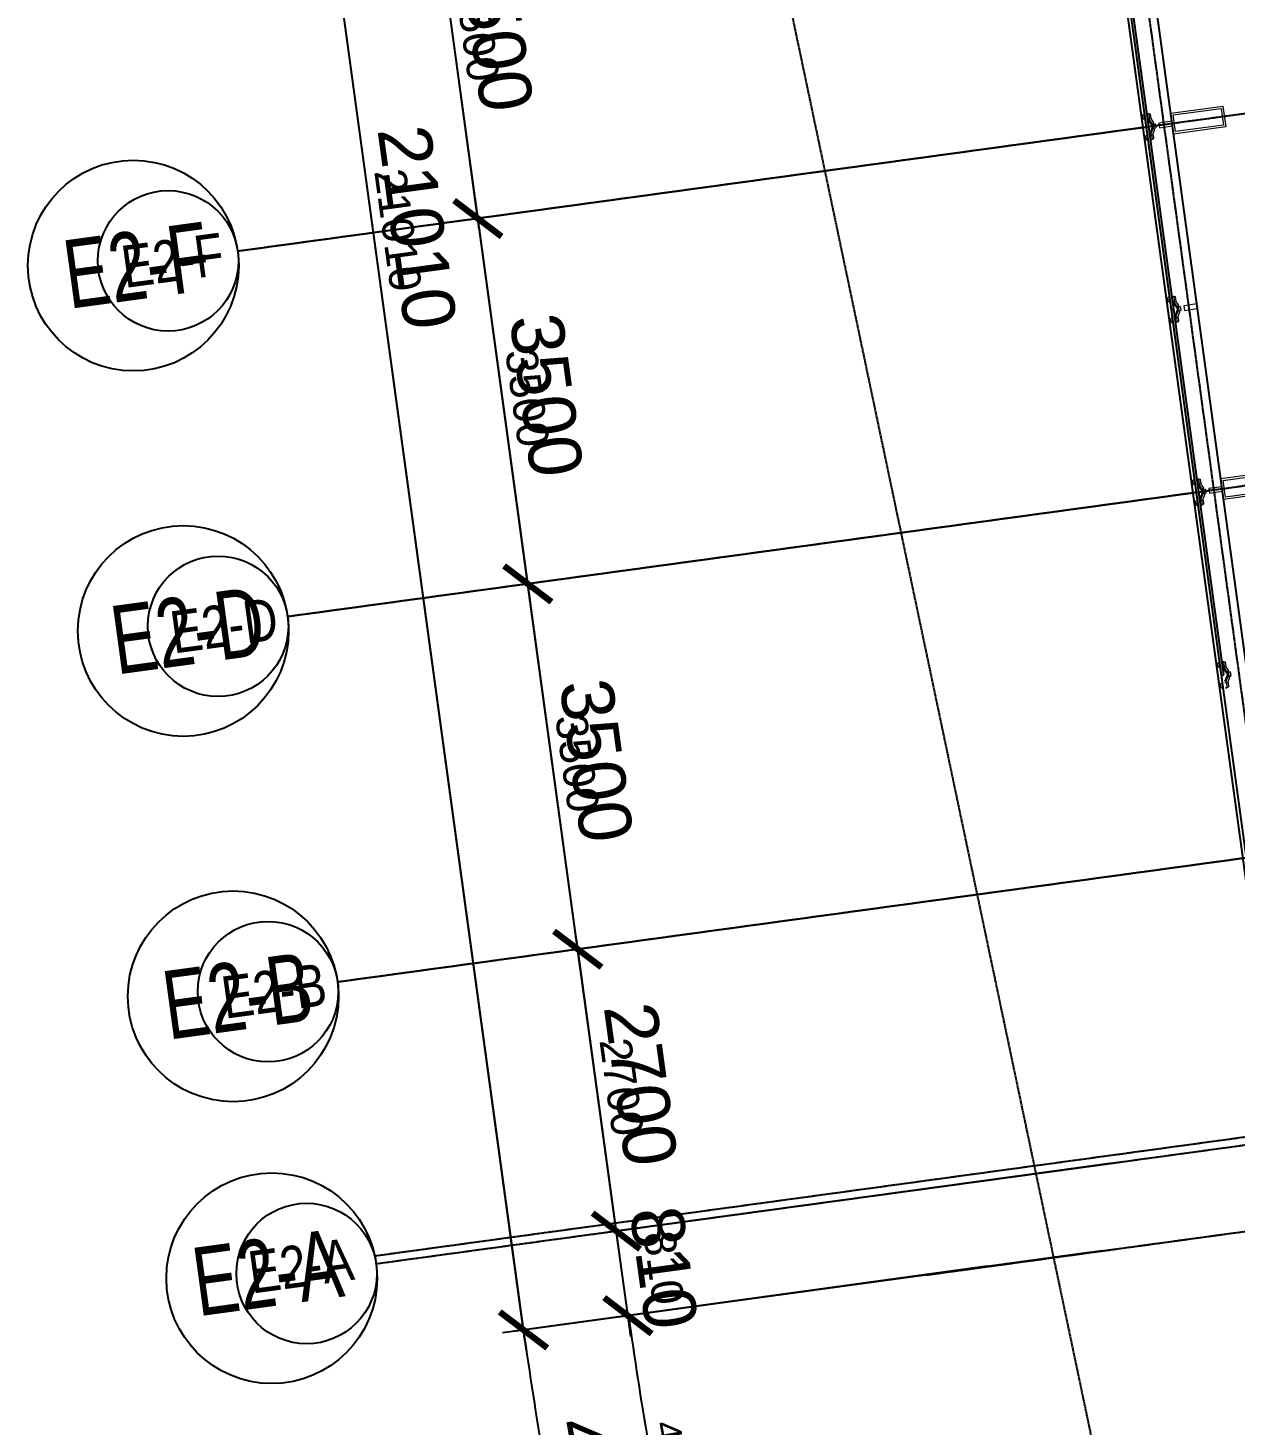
# Model space of a CAD drawing. Header units: millimetres. Extents: x -174040 to 151923, y -227569 to 142020.
# Drawn here: x -172618 to -161164, y 95516 to 108776 of the extents above; entities that cross this region are included whole.
import ezdxf
from ezdxf.enums import TextEntityAlignment as Align

# ---------------------------------------------------------------- set-up
doc = ezdxf.new("R2010")
doc.units = ezdxf.units.MM
doc.header["$LTSCALE"] = 5
doc.linetypes.add('E-RG-1F$0$$0$DOTE', pattern=[2.42, 2, -0.2, 0.02, -0.2])
for name, color, linetype in [('0S-SLAB-HOLE', 210, 'Continuous'), ('A—文字索引', 40, 'Continuous'), ('A—轴线、尺寸', 1, 'Continuous'), ('A—门窗', 135, 'Continuous'), ('轴线100', 1, 'Continuous')]:
    doc.layers.add(name, color=color, linetype=linetype)
doc.layers.add('A-GLAZ', color=140, linetype='Continuous', lineweight=5)
doc.layers.add('A-GLAZ-CWMG', color=3, linetype='Continuous', lineweight=5)
doc.styles.add('ARIAL', font='arial.ttf')
doc.dimstyles.new('200', dxfattribs={"dimscale": 200, "dimtxt": 2.5, "dimasz": 2, "dimexe": 1, "dimexo": 1, "dimgap": 0.8, "dimtad": 1, "dimdec": 0, "dimdsep": 46, "dimtxsty": 'ARIAL', "dimblk1": 'ARCHTICK', "dimblk2": 'ARCHTICK', "dimsah": 1, "dimcen": -0.9, "dimdle": 1, "dimclrd": 256, "dimclre": 256, "dimclrt": 40, "dimaunit": 1, "dimadec": 0, "dimazin": 0, "dimtfac": 0.35, "dimtdec": 0, "dimtix": 1, "dimtmove": 2, "dimatfit": 3, "dimldrblk": 'ARCHTICK', "dimfxl": 0, "dimtvp": 0.8, "dimtolj": 1, "dimtzin": 0, "dimarcsym": 0})
doc.dimstyles.new('副本 100', dxfattribs={"dimscale": 100, "dimtxt": 2.5, "dimasz": 2, "dimexe": 1, "dimexo": 1, "dimgap": 0.8, "dimtad": 1, "dimdec": 0, "dimdsep": 46, "dimtxsty": 'ARIAL', "dimblk1": 'ARCHTICK', "dimblk2": 'ARCHTICK', "dimsah": 1, "dimcen": -0.9, "dimdle": 1, "dimclrd": 256, "dimclre": 256, "dimclrt": 40, "dimaunit": 1, "dimadec": 0, "dimazin": 0, "dimtfac": 0.35, "dimtdec": 0, "dimtix": 1, "dimtmove": 2, "dimatfit": 3, "dimldrblk": 'ARCHTICK', "dimfxl": 0, "dimtvp": 0.8, "dimtolj": 1, "dimtzin": 0, "dimarcsym": 0})

# ---------------------------------------------------------------- blocks, each defined once
blk = doc.blocks.new('Rectangular Mullion - Icon Glass Fins-10826575-E2 号楼三层平面图 3RD FLOOR PLAN')
at = {"layer": 'A-GLAZ', "color": 8}
for p, q in [((-22, -100), (22, -100)), ((-22, -225), (-22, -100)), ((22, -100), (22, -225)), ((22, -225), (-22, -225))]:
    blk.add_line(p, q, dxfattribs=at)
blk = doc.blocks.new('_ArchTick')
at = {"color": 0, "linetype": 'ByBlock', "const_width": 0.15}
blk.add_lwpolyline([(-0.5, -0.5), (0.5, 0.5)], dxfattribs=at)
blk = doc.blocks.new('*D192')
at = {"layer": 'A—轴线、尺寸', "linetype": 'ByBlock', "lineweight": -2}
for p, q in [((-157467, 96077), (-167685, 93914)), ((-167531, 94151), (-164870, 81580)), ((-158680, 83094), (-165107, 81734))]:
    blk.add_line(p, q, dxfattribs=at)
at = {"layer": 'Defpoints', "color": 0, "linetype": 'ByBlock'}
for p in [(-157272, 96118), (-158484, 83136), (-164911, 81775)]:
    blk.add_point(p, dxfattribs=at)
at = {"layer": 'A—轴线、尺寸', "linetype": 'ByBlock', "lineweight": -2, "xscale": 400, "yscale": 400, "zscale": 400}
for p, rotation in [((-167490, 93955), 101.9526484555738), ((-164911, 81775), 281.9526484555738)]:
    blk.add_blockref('_ArchTick', p, dxfattribs=dict(at, rotation=rotation))
at = {"layer": 'A—轴线、尺寸', "color": 40, "linetype": 'ByBlock', "insert": (-165794, 87951), "char_height": 500, "attachment_point": 5, "rotation": 281.9526, "style": 'ARIAL'}
blk.add_mtext('\\A1;12450', dxfattribs=at)
blk = doc.blocks.new('*D206')
at = {"layer": 'A—轴线、尺寸', "linetype": 'ByBlock', "lineweight": -2}
for p, q in [((-162912, 100645), (-167599, 100005)), ((-167008, 97158), (-167428, 100230)), ((-162352, 97997), (-167233, 97329))]:
    blk.add_line(p, q, dxfattribs=at)
at = {"layer": 'Defpoints', "color": 0, "linetype": 'ByBlock'}
for p in [(-162714, 100672), (-167401, 100032), (-162153, 98024)]:
    blk.add_point(p, dxfattribs=at)
at = {"layer": 'A—轴线、尺寸', "linetype": 'ByBlock', "lineweight": -2, "xscale": 400, "yscale": 400, "zscale": 400}
for p, rotation in [((-167401, 100032), 97.78333952134913), ((-167035, 97357), 277.7833395213491)]:
    blk.add_blockref('_ArchTick', p, dxfattribs=dict(at, rotation=rotation))
at = {"layer": 'A—轴线、尺寸', "color": 40, "linetype": 'ByBlock', "insert": (-166806, 98750), "char_height": 500, "attachment_point": 5, "rotation": 277.7833, "style": 'ARIAL'}
blk.add_mtext('\\A1;2700', dxfattribs=at)
blk = doc.blocks.new('*D207')
at = {"layer": 'A—轴线、尺寸', "linetype": 'ByBlock', "lineweight": -2}
for p, q in [((-161431, 104380), (-168073, 103472)), ((-167374, 99833), (-167902, 103698)), ((-160957, 100912), (-167599, 100005))]:
    blk.add_line(p, q, dxfattribs=at)
at = {"layer": 'Defpoints', "color": 0, "linetype": 'ByBlock'}
for p in [(-161233, 104407), (-167875, 103499), (-160759, 100939)]:
    blk.add_point(p, dxfattribs=at)
at = {"layer": 'A—轴线、尺寸', "linetype": 'ByBlock', "lineweight": -2, "xscale": 400, "yscale": 400, "zscale": 400}
for p, rotation in [((-167875, 103499), 97.78333952134913), ((-167401, 100032), 277.7833395213491)]:
    blk.add_blockref('_ArchTick', p, dxfattribs=dict(at, rotation=rotation))
at = {"layer": 'A—轴线、尺寸', "color": 40, "linetype": 'ByBlock', "insert": (-167226, 101822), "char_height": 500, "attachment_point": 5, "rotation": 277.7833, "style": 'ARIAL'}
blk.add_mtext('\\A1;3500', dxfattribs=at)
blk = doc.blocks.new('*D208')
at = {"layer": 'A—轴线、尺寸', "linetype": 'ByBlock', "lineweight": -2}
for p, q in [((-161905, 107848), (-168547, 106940)), ((-167848, 103301), (-168376, 107165)), ((-161431, 104380), (-168073, 103472))]:
    blk.add_line(p, q, dxfattribs=at)
at = {"layer": 'Defpoints', "color": 0, "linetype": 'ByBlock'}
for p in [(-161707, 107875), (-168349, 106967), (-161233, 104407)]:
    blk.add_point(p, dxfattribs=at)
at = {"layer": 'A—轴线、尺寸', "linetype": 'ByBlock', "lineweight": -2, "xscale": 400, "yscale": 400, "zscale": 400}
for p, rotation in [((-168349, 106967), 97.78333952134913), ((-167875, 103499), 277.7833395213491)]:
    blk.add_blockref('_ArchTick', p, dxfattribs=dict(at, rotation=rotation))
at = {"layer": 'A—轴线、尺寸', "color": 40, "linetype": 'ByBlock', "insert": (-167700, 105290), "char_height": 500, "attachment_point": 5, "rotation": 277.7833, "style": 'ARIAL'}
blk.add_mtext('\\A1;3500', dxfattribs=at)
blk = doc.blocks.new('*D209')
at = {"layer": 'A—轴线、尺寸', "linetype": 'ByBlock', "lineweight": -2}
for p, q in [((-162379, 111316), (-169021, 110408)), ((-168322, 106769), (-168850, 110633)), ((-161905, 107848), (-168547, 106940))]:
    blk.add_line(p, q, dxfattribs=at)
at = {"layer": 'Defpoints', "color": 0, "linetype": 'ByBlock'}
for p in [(-162181, 111343), (-168823, 110435), (-161707, 107875)]:
    blk.add_point(p, dxfattribs=at)
at = {"layer": 'A—轴线、尺寸', "linetype": 'ByBlock', "lineweight": -2, "xscale": 400, "yscale": 400, "zscale": 400}
for p, rotation in [((-168823, 110435), 97.78333952134913), ((-168349, 106967), 277.7833395213491)]:
    blk.add_blockref('_ArchTick', p, dxfattribs=dict(at, rotation=rotation))
at = {"layer": 'A—轴线、尺寸', "color": 40, "linetype": 'ByBlock', "insert": (-168174, 108757), "char_height": 500, "attachment_point": 5, "rotation": 277.7833, "style": 'ARIAL'}
blk.add_mtext('\\A1;3500', dxfattribs=at)
blk = doc.blocks.new('*D212')
at = {"layer": 'A—轴线、尺寸', "linetype": 'ByBlock', "lineweight": -2}
for p, q in [((-162900, 118310), (-170960, 117208)), ((-167889, 96220), (-170789, 117433)), ((-162524, 97156), (-168114, 96392))]:
    blk.add_line(p, q, dxfattribs=at)
at = {"layer": 'Defpoints', "color": 0, "linetype": 'ByBlock'}
for p in [(-162701, 118337), (-170761, 117235), (-162326, 97183)]:
    blk.add_point(p, dxfattribs=at)
at = {"layer": 'A—轴线、尺寸', "linetype": 'ByBlock', "lineweight": -2, "xscale": 400, "yscale": 400, "zscale": 400}
for p, rotation in [((-170761, 117235), 97.78333952134913), ((-167916, 96419), 277.7833395213491)]:
    blk.add_blockref('_ArchTick', p, dxfattribs=dict(at, rotation=rotation))
at = {"layer": 'A—轴线、尺寸', "color": 40, "linetype": 'ByBlock', "insert": (-168927, 106883), "char_height": 500, "attachment_point": 5, "rotation": 277.7833, "style": 'ARIAL'}
blk.add_mtext('\\A1;21010', dxfattribs=at)
blk = doc.blocks.new('*D275')
at = {"layer": 'A—轴线、尺寸', "linetype": 'ByBlock', "lineweight": -2}
for p, q in [((-163548, 97833), (-167233, 97329)), ((-166898, 96356), (-167062, 97555)), ((-163439, 97031), (-167124, 96527))]:
    blk.add_line(p, q, dxfattribs=at)
at = {"layer": 'Defpoints', "color": 0, "linetype": 'ByBlock'}
for p in [(-163350, 97860), (-167035, 97357), (-163241, 97058)]:
    blk.add_point(p, dxfattribs=at)
at = {"layer": 'A—轴线、尺寸', "linetype": 'ByBlock', "lineweight": -2, "xscale": 400, "yscale": 400, "zscale": 400}
for p, rotation in [((-167035, 97357), 97.7833395688034), ((-166925, 96554), 277.7833395688034)]:
    blk.add_blockref('_ArchTick', p, dxfattribs=dict(at, rotation=rotation))
at = {"layer": 'A—轴线、尺寸', "color": 40, "linetype": 'ByBlock', "insert": (-166586, 97009), "char_height": 500, "attachment_point": 5, "rotation": 277.7833, "style": 'ARIAL'}
blk.add_mtext('\\A1;810', dxfattribs=at)
blk = doc.blocks.new('*D286')
at = {"layer": 'A—轴线、尺寸', "linetype": 'ByBlock', "lineweight": -2}
for p, q in [((-158777, 95800), (-166713, 94130)), ((-164828, 86147), (-166558, 94367)), ((-157129, 87972), (-165065, 86301))]:
    blk.add_line(p, q, dxfattribs=at)
at = {"layer": 'Defpoints', "color": 0, "linetype": 'ByBlock'}
for p in [(-158581, 95841), (-166517, 94171), (-156933, 88013)]:
    blk.add_point(p, dxfattribs=at)
at = {"layer": 'A—轴线、尺寸', "linetype": 'ByBlock', "lineweight": -2, "xscale": 400, "yscale": 400, "zscale": 400}
for p, rotation in [((-166517, 94171), 101.8860233976403), ((-164869, 86342), 281.8860233976403)]:
    blk.add_blockref('_ArchTick', p, dxfattribs=dict(at, rotation=rotation))
at = {"layer": 'A—轴线、尺寸', "color": 40, "linetype": 'ByBlock', "insert": (-165287, 90342), "char_height": 500, "attachment_point": 5, "rotation": 281.886, "style": 'ARIAL'}
blk.add_mtext('\\A1;8000', dxfattribs=at)
blk = doc.blocks.new('*D308')
at = {"layer": 'A—轴线、尺寸', "linetype": 'ByBlock', "lineweight": -2}
blk.add_line((-163517, 97025), (-168114, 96391), dxfattribs=at)
blk.add_arc((-133271, 101196), 34973, 187.8508, 191.9526, dxfattribs=at)
at = {"layer": 'Defpoints', "color": 0, "linetype": 'ByBlock'}
for p in [(-136082, 100808), (-137616, 100276), (-163319, 97052), (-167792, 95593), (-168960, 93641)]:
    blk.add_point(p, dxfattribs=at)
at = {"layer": 'A—轴线、尺寸', "linetype": 'ByBlock', "lineweight": -2, "xscale": 400, "yscale": 400, "zscale": 400}
for p, rotation in [((-167916, 96419), 97.8508348602832), ((-167486, 93953), 281.9526484755128)]:
    blk.add_blockref('_ArchTick', p, dxfattribs=dict(at, rotation=rotation))
at = {"layer": 'A—轴线、尺寸', "color": 40, "linetype": 'ByBlock', "insert": (-167319, 95252), "char_height": 500, "attachment_point": 5, "rotation": 279.9017, "style": 'ARIAL'}
blk.add_mtext('\\A1;4°', dxfattribs=at)
blk = doc.blocks.new('200x500')
at = {"layer": 'A-GLAZ', "color": 8, "elevation": 0}
blk.add_lwpolyline([(11654895, -6112598), (11654827, -6112103), (11655025, -6112076), (11655093, -6112571), (11654895, -6112598)], dxfattribs=at)
blk.add_lwpolyline([(11654912, -6112576), (11654850, -6112120), (11655008, -6112098), (11655071, -6112554)], close=True, dxfattribs=at)
blk = doc.blocks.new('*D476')
at = {"layer": 'Defpoints', "color": 0, "linetype": 'ByBlock'}
for p in [(-283231, 101192), (-287918, 100552), (-282671, 98544)]:
    blk.add_point(p, dxfattribs=at)
at = {"layer": '轴线100', "linetype": 'ByBlock', "lineweight": -2}
for p, q in [((-283330, 101179), (-288017, 100538)), ((-287539, 97778), (-287932, 100651)), ((-282770, 98530), (-287651, 97863))]:
    blk.add_line(p, q, dxfattribs=at)
at = {"layer": '轴线100', "linetype": 'ByBlock', "lineweight": -2, "xscale": 200, "yscale": 200, "zscale": 200}
for p, rotation in [((-287918, 100552), 97.78333952134871), ((-287552, 97877), 277.7833395213487)]:
    blk.add_blockref('_ArchTick', p, dxfattribs=dict(at, rotation=rotation))
at = {"layer": '轴线100', "color": 40, "linetype": 'ByBlock', "insert": (-287504, 99246), "char_height": 300, "attachment_point": 5, "rotation": 277.7833, "style": 'ARIAL'}
blk.add_mtext('\\A1;2700', dxfattribs=at)
blk = doc.blocks.new('*D477')
at = {"layer": 'Defpoints', "color": 0, "linetype": 'ByBlock'}
for p in [(-281751, 104927), (-288392, 104020), (-281277, 101460)]:
    blk.add_point(p, dxfattribs=at)
at = {"layer": '轴线100', "linetype": 'ByBlock', "lineweight": -2}
for p, q in [((-281850, 104914), (-288491, 104006)), ((-287905, 100453), (-288406, 104119)), ((-281376, 101446), (-288017, 100538))]:
    blk.add_line(p, q, dxfattribs=at)
at = {"layer": '轴线100', "linetype": 'ByBlock', "lineweight": -2, "xscale": 200, "yscale": 200, "zscale": 200}
for p, rotation in [((-288392, 104020), 97.78333952134871), ((-287918, 100552), 277.7833395213487)]:
    blk.add_blockref('_ArchTick', p, dxfattribs=dict(at, rotation=rotation))
at = {"layer": '轴线100', "color": 40, "linetype": 'ByBlock', "insert": (-287924, 102317), "char_height": 300, "attachment_point": 5, "rotation": 277.7833, "style": 'ARIAL'}
blk.add_mtext('\\A1;3500', dxfattribs=at)
blk = doc.blocks.new('*D478')
at = {"layer": 'Defpoints', "color": 0, "linetype": 'ByBlock'}
for p in [(-282225, 108395), (-288866, 107487), (-281751, 104927)]:
    blk.add_point(p, dxfattribs=at)
at = {"layer": '轴线100', "linetype": 'ByBlock', "lineweight": -2}
for p, q in [((-282324, 108382), (-288965, 107474)), ((-288379, 103920), (-288880, 107586)), ((-281850, 104914), (-288491, 104006))]:
    blk.add_line(p, q, dxfattribs=at)
at = {"layer": '轴线100', "linetype": 'ByBlock', "lineweight": -2, "xscale": 200, "yscale": 200, "zscale": 200}
for p, rotation in [((-288866, 107487), 97.78333952134871), ((-288392, 104020), 277.7833395213487)]:
    blk.add_blockref('_ArchTick', p, dxfattribs=dict(at, rotation=rotation))
at = {"layer": '轴线100', "color": 40, "linetype": 'ByBlock', "insert": (-288398, 105785), "char_height": 300, "attachment_point": 5, "rotation": 277.7833, "style": 'ARIAL'}
blk.add_mtext('\\A1;3500', dxfattribs=at)
blk = doc.blocks.new('*D479')
at = {"layer": 'Defpoints', "color": 0, "linetype": 'ByBlock'}
for p in [(-282699, 111863), (-289340, 110955), (-282225, 108395)]:
    blk.add_point(p, dxfattribs=at)
at = {"layer": '轴线100', "linetype": 'ByBlock', "lineweight": -2}
for p, q in [((-282798, 111849), (-289439, 110942)), ((-288853, 107388), (-289354, 111054)), ((-282324, 108382), (-288965, 107474))]:
    blk.add_line(p, q, dxfattribs=at)
at = {"layer": '轴线100', "linetype": 'ByBlock', "lineweight": -2, "xscale": 200, "yscale": 200, "zscale": 200}
for p, rotation in [((-289340, 110955), 97.78333952134871), ((-288866, 107487), 277.7833395213487)]:
    blk.add_blockref('_ArchTick', p, dxfattribs=dict(at, rotation=rotation))
at = {"layer": '轴线100', "color": 40, "linetype": 'ByBlock', "insert": (-288872, 109253), "char_height": 300, "attachment_point": 5, "rotation": 277.7833, "style": 'ARIAL'}
blk.add_mtext('\\A1;3500', dxfattribs=at)
blk = doc.blocks.new('*D482')
at = {"layer": 'Defpoints', "color": 0, "linetype": 'ByBlock'}
for p in [(-283219, 118857), (-291279, 117755), (-282844, 97703)]:
    blk.add_point(p, dxfattribs=at)
at = {"layer": '轴线100', "linetype": 'ByBlock', "lineweight": -2}
for p, q in [((-283318, 118843), (-291378, 117742)), ((-288420, 96840), (-291292, 117854)), ((-282943, 97689), (-288533, 96925))]:
    blk.add_line(p, q, dxfattribs=at)
at = {"layer": '轴线100', "linetype": 'ByBlock', "lineweight": -2, "xscale": 200, "yscale": 200, "zscale": 200}
for p, rotation in [((-291279, 117755), 97.78333952134871), ((-288433, 96939), 277.7833395213487)]:
    blk.add_blockref('_ArchTick', p, dxfattribs=dict(at, rotation=rotation))
at = {"layer": '轴线100', "color": 40, "linetype": 'ByBlock', "insert": (-289625, 107379), "char_height": 300, "attachment_point": 5, "rotation": 277.7833, "style": 'ARIAL'}
blk.add_mtext('\\A1;21010', dxfattribs=at)
blk = doc.blocks.new('*D547')
at = {"layer": 'Defpoints', "color": 0, "linetype": 'ByBlock'}
for p in [(-283868, 98380), (-287552, 97877), (-283758, 97578)]:
    blk.add_point(p, dxfattribs=at)
at = {"layer": '轴线100', "linetype": 'ByBlock', "lineweight": -2}
for p, q in [((-283967, 98367), (-287651, 97863)), ((-287429, 96975), (-287566, 97976)), ((-283857, 97564), (-287542, 97061))]:
    blk.add_line(p, q, dxfattribs=at)
at = {"layer": '轴线100', "linetype": 'ByBlock', "lineweight": -2, "xscale": 200, "yscale": 200, "zscale": 200}
for p, rotation in [((-287552, 97877), 97.7833395688034), ((-287443, 97074), 277.7833395688034)]:
    blk.add_blockref('_ArchTick', p, dxfattribs=dict(at, rotation=rotation))
at = {"layer": '轴线100', "color": 40, "linetype": 'ByBlock', "insert": (-287103, 97529), "char_height": 300, "attachment_point": 5, "rotation": 277.7833, "style": 'ARIAL'}
blk.add_mtext('\\A1;810', dxfattribs=at)
blk = doc.blocks.new('*D560')
at = {"layer": 'Defpoints', "color": 0, "linetype": 'ByBlock'}
for p in [(-279098, 96362), (-287035, 94691), (-277451, 88533)]:
    blk.add_point(p, dxfattribs=at)
at = {"layer": '轴线100', "linetype": 'ByBlock', "lineweight": -2}
for p, q in [((-279196, 96341), (-287132, 94671)), ((-285366, 86765), (-287055, 94789)), ((-277548, 88512), (-285485, 86842))]:
    blk.add_line(p, q, dxfattribs=at)
at = {"layer": '轴线100', "linetype": 'ByBlock', "lineweight": -2, "xscale": 200, "yscale": 200, "zscale": 200}
for p, rotation in [((-287035, 94691), 101.8860233976403), ((-285387, 86863), 281.8860233976403)]:
    blk.add_blockref('_ArchTick', p, dxfattribs=dict(at, rotation=rotation))
at = {"layer": '轴线100', "color": 40, "linetype": 'ByBlock', "insert": (-285982, 90825), "char_height": 300, "attachment_point": 5, "rotation": 281.886, "style": 'ARIAL'}
blk.add_mtext('\\A1;8000', dxfattribs=at)
blk = doc.blocks.new('*D567')
at = {"layer": 'Defpoints', "color": 0, "linetype": 'ByBlock'}
for p in [(-257155, 101214), (-258689, 100682), (-284605, 97462), (-287317, 96275), (-289284, 94205)]:
    blk.add_point(p, dxfattribs=at)
at = {"layer": '轴线100', "linetype": 'ByBlock', "lineweight": -2}
blk.add_line((-284704, 97449), (-287535, 97061), dxfattribs=at)
blk.add_arc((-254389, 101592), 33355, 187.7833, 191.9526, dxfattribs=at)
at = {"layer": '轴线100', "linetype": 'ByBlock', "lineweight": -2, "xscale": 200, "yscale": 200, "zscale": 200}
for p, rotation in [((-287436, 97075), 97.78334124777838), ((-287020, 94684), 281.9526484755123)]:
    blk.add_blockref('_ArchTick', p, dxfattribs=dict(at, rotation=rotation))
at = {"layer": '轴线100', "color": 40, "linetype": 'ByBlock', "insert": (-287048, 95911), "char_height": 250, "attachment_point": 5, "rotation": 279.868, "style": 'ARIAL'}
blk.add_mtext('\\A1;4°', dxfattribs=at)
blk = doc.blocks.new('A$C1C9D1350')
at = {"layer": '轴线100', "linetype": 'E-RG-1F$0$$0$DOTE'}
for p, q in [((-284863, 126707.3), (-280934.1, 97963.8)), ((-289394.2, 126088), (-282553.8, 93585.5)), ((-184843.5, 111915.6), (-289831.2, 97565.2)), ((-262393.1, 111105.8), (-291144.9, 107175.8)), ((-261919.1, 107638.1), (-290670.9, 103708.1)), ((-261445.1, 104170.3), (-290196.9, 100240.3)), ((-284604.7, 97462.1), (-257155.2, 101214.1))]:
    blk.add_line(p, q, dxfattribs=at)
at = {"layer": '轴线100', "linetype": 'ByBlock'}
for centre in [(-291805.4, 107085.5), (-291331.4, 103617.8), (-290857.4, 100150), (-290491.7, 97474.9)]:
    blk.add_circle(centre, 666.7, dxfattribs=at)
at = {"layer": '轴线100', "color": 40, "style": 'ARIAL', "width": 0.8}
for s, p in [('E2-F', (-291763.5, 107091.3)), ('E2-D', (-291274.8, 103625.5)), ('E2-B', (-290800.8, 100157.8)), ('E2-A', (-290546.2, 97549.3))]:
    blk.add_text(s, height=400, rotation=7.78334, dxfattribs=at).set_placement(p, align=Align.MIDDLE_CENTER)
at = {"layer": '轴线100', "linetype": 'ByBlock'}
for base, p1, p2, picture, middle in [((-291278.8, 117755.1), (-282843.5, 97702.8), (-283218.7, 118856.9), '*D482', (-289625.1, 107378.5)), ((-289340, 110955.1), (-282224.6, 108395.1), (-282698.6, 111862.9), '*D479', (-288871.9, 109252.8)), ((-288866, 107487.3), (-281750.6, 104927.4), (-282224.6, 108395.1), '*D478', (-288397.9, 105785)), ((-288392, 104019.6), (-281276.6, 101459.6), (-281750.6, 104927.4), '*D477', (-287923.9, 102317.3)), ((-287918.1, 100551.8), (-282670.7, 98543.9), (-283231.4, 101192.4), '*D476', (-287504.2, 99245.8))]:
    dim = blk.add_linear_dim(base=base, p1=p1, p2=p2, angle=97.78334, dimstyle='副本 100', override={"dimtxt": 3}, dxfattribs=at)
    dim.commit()
    dim.dimension.update_dxf_attribs({"geometry": picture, "text_midpoint": middle})
dim = blk.add_angular_dim_2l(base=(-287317.1, 96274.8), line1=((-258689, 100681.9), (-289284, 94205.1)), line2=((-284604.7, 97462.1), (-257155.2, 101214.1)), dimstyle='副本 100', dxfattribs=at)
dim.commit()
dim.dimension.update_dxf_attribs({"geometry": '*D567', "text_midpoint": (-287048.2, 95911)})
dim = blk.add_linear_dim(base=(-287552.4, 97876.7), p1=(-283757.9, 97577.8), p2=(-283867.6, 98380.3), angle=97.78334, dimstyle='副本 100', override={"dimtxt": 3}, dxfattribs=at)
dim.commit()
dim.dimension.update_dxf_attribs({"geometry": '*D547', "text_midpoint": (-287103.2, 97529.3), "dimtype": 161})
dim = blk.add_aligned_dim(p1=(-277450.6, 88533), p2=(-279098.4, 96361.5), distance=8110, dimstyle='副本 100', override={"dimtxt": 3}, dxfattribs=at)
dim.commit()
dim.dimension.update_dxf_attribs({"geometry": '*D560', "text_midpoint": (-285982.5, 90824.9)})

msp = doc.modelspace()

# ---------------------------------------------------------------- linework, layer by layer
at = {"layer": 'A-GLAZ', "color": 8}
for p, q in [((-162023.8, 107952.8), (-162038.7, 107950.8)), ((-162023.8, 107952.8), (-162038.7, 107950.8)), ((-162037.9, 107945), (-162038.7, 107950.8)), ((-162037.9, 107945), (-162038.7, 107950.8)), ((-162033.3, 107911.1), (-162037.9, 107945)), ((-162033.3, 107911.1), (-162037.9, 107945)), ((-161984.4, 107963.2), (-161999.3, 107961.2)), ((-161984.4, 107963.2), (-161999.3, 107961.2)), ((-161968.8, 107960.3), (-161998.7, 107956.2)), ((-161968.8, 107960.3), (-161998.7, 107956.2)), ((-161984.4, 107963.2), (-161983.4, 107956)), ((-161984.4, 107963.2), (-161983.4, 107956)), ((-161983.4, 107956), (-161978.6, 107920.9)), ((-161983.4, 107956), (-161978.6, 107920.9)), ((-161968.8, 107960.3), (-161968.1, 107954.5)), ((-161968.8, 107960.3), (-161968.1, 107954.5)), ((-161968.1, 107954.5), (-161963.4, 107920.7)), ((-161968.1, 107954.5), (-161963.4, 107920.7)), ((-162033.3, 107911.1), (-162018.4, 107913.2)), ((-162033.3, 107911.1), (-162018.4, 107913.2)), ((-161993.3, 107916.6), (-161963.4, 107920.7)), ((-161993.3, 107916.6), (-161963.4, 107920.7)), ((-161991.2, 107901.4), (-161947.7, 107842.1)), ((-161991.2, 107901.4), (-161947.7, 107842.1)), ((-161976.2, 107903.4), (-161978.6, 107920.9)), ((-161976.2, 107903.4), (-161978.6, 107920.9)), ((-161932.9, 107844.1), (-161976.2, 107903.4)), ((-161932.9, 107844.1), (-161976.2, 107903.4)), ((-161947.7, 107842.1), (-161973.7, 107773.3)), ((-161947.7, 107842.1), (-161973.7, 107773.3)), ((-161967.6, 107920.1), (-161937.7, 107879.1)), ((-161967.6, 107920.1), (-161937.7, 107879.1)), ((-161958.7, 107775.3), (-161932.9, 107844.1)), ((-161958.7, 107775.3), (-161932.9, 107844.1)), ((-161928.1, 107809.1), (-161945.9, 107761.5)), ((-161928.1, 107809.1), (-161945.9, 107761.5)), ((-161936.3, 107868.9), (-161940.2, 107868.3)), ((-161936.3, 107868.9), (-161940.2, 107868.3)), ((-161936.3, 107868.9), (-161940.2, 107868.3)), ((-161936.3, 107868.9), (-161940.2, 107868.3)), ((-161935.3, 107861.6), (-161937.7, 107879.1)), ((-161932.9, 107844.1), (-161937.7, 107879.1)), ((-161935.3, 107861.6), (-161937.7, 107879.1)), ((-161932.9, 107844.1), (-161937.7, 107879.1)), ((-161920.7, 107866), (-161935.6, 107863.9)), ((-161920.7, 107866), (-161935.6, 107863.9)), ((-161920.7, 107866), (-161935.6, 107863.9)), ((-161920.7, 107866), (-161935.6, 107863.9)), ((-161920.7, 107866), (-161935.6, 107863.9)), ((-161920.7, 107866), (-161935.6, 107863.9)), ((-161920.7, 107866), (-161935.6, 107863.9)), ((-161920.7, 107866), (-161935.6, 107863.9)), ((-161932.9, 107844.1), (-161935.3, 107861.6)), ((-161932.9, 107844.1), (-161935.3, 107861.6)), ((-161933.5, 107818.8), (-161929.5, 107819.3)), ((-161933.5, 107818.8), (-161929.5, 107819.3)), ((-161933.5, 107818.8), (-161929.5, 107819.3)), ((-161933.5, 107818.8), (-161929.5, 107819.3)), ((-161930.5, 107826.6), (-161932.9, 107844.1)), ((-161930.5, 107826.6), (-161932.9, 107844.1)), ((-161930.5, 107826.6), (-161932.9, 107844.1)), ((-161930.5, 107826.6), (-161932.9, 107844.1)), ((-161928.1, 107809.1), (-161930.5, 107826.6)), ((-161928.1, 107809.1), (-161930.5, 107826.6)), ((-161928.1, 107809.1), (-161930.4, 107826.2)), ((-161928.1, 107809.1), (-161930.4, 107826.2)), ((-161930.2, 107824.3), (-161915.3, 107826.3)), ((-161930.2, 107824.3), (-161915.3, 107826.3)), ((-161930.2, 107824.3), (-161915.3, 107826.3)), ((-161930.2, 107824.3), (-161915.3, 107826.3)), ((-161930.2, 107824.3), (-161915.3, 107826.3)), ((-161930.2, 107824.3), (-161915.3, 107826.3)), ((-161930.2, 107824.3), (-161915.3, 107826.3)), ((-161930.2, 107824.3), (-161915.3, 107826.3)), ((-161920.7, 107866), (-161919.9, 107860.2)), ((-161920.7, 107866), (-161916.1, 107832.1)), ((-161920.7, 107866), (-161916.1, 107832.1)), ((-161920.7, 107866), (-161919.9, 107860.2)), ((-161920.7, 107866), (-161919.9, 107860.2)), ((-161920.7, 107866), (-161916.1, 107832.1)), ((-161920.7, 107866), (-161916.1, 107832.1)), ((-161920.7, 107866), (-161919.9, 107860.2)), ((-161919.9, 107860.2), (-161915.3, 107826.3)), ((-161919.9, 107860.2), (-161915.3, 107826.3)), ((-161919.9, 107860.2), (-161915.3, 107826.3)), ((-161919.9, 107860.2), (-161915.3, 107826.3)), ((-161916.1, 107832.1), (-161915.3, 107826.3)), ((-161916.1, 107832.1), (-161915.3, 107826.3)), ((-161916.1, 107832.1), (-161915.3, 107826.3)), ((-161916.1, 107832.1), (-161915.3, 107826.3)), ((-161996.8, 107754.6), (-162011.6, 107752.6)), ((-161996.8, 107754.6), (-162011.6, 107752.6)), ((-162007, 107718.8), (-162011.6, 107752.6)), ((-162007, 107718.8), (-162011.6, 107752.6)), ((-162006.2, 107713), (-162007, 107718.8)), ((-162006.2, 107713), (-162007, 107718.8)), ((-162006.2, 107713), (-161991.3, 107715)), ((-162006.2, 107713), (-161991.3, 107715)), ((-161941.8, 107762.1), (-161971.6, 107758.1)), ((-161941.8, 107762.1), (-161971.6, 107758.1)), ((-161966.2, 107718.4), (-161936.3, 107722.5)), ((-161966.2, 107718.4), (-161936.3, 107722.5)), ((-161965.5, 107713.5), (-161950.5, 107715.5)), ((-161965.5, 107713.5), (-161950.5, 107715.5)), ((-161956.3, 107757.8), (-161958.7, 107775.3)), ((-161956.3, 107757.8), (-161958.7, 107775.3)), ((-161956.3, 107757.8), (-161951.5, 107722.8)), ((-161956.3, 107757.8), (-161951.5, 107722.8)), ((-161951.5, 107722.8), (-161950.5, 107715.5)), ((-161951.5, 107722.8), (-161950.5, 107715.5)), ((-161941.8, 107762.1), (-161937.1, 107728.3)), ((-161941.8, 107762.1), (-161937.1, 107728.3)), ((-161937.1, 107728.3), (-161936.3, 107722.5)), ((-161937.1, 107728.3), (-161936.3, 107722.5)), ((-161786.8, 106218.9), (-161801.7, 106216.9)), ((-161786.8, 106218.9), (-161801.7, 106216.9)), ((-161800.9, 106211.1), (-161801.7, 106216.9)), ((-161800.9, 106211.1), (-161801.7, 106216.9)), ((-161796.3, 106177.2), (-161800.9, 106211.1)), ((-161796.3, 106177.2), (-161800.9, 106211.1)), ((-161747.4, 106229.4), (-161762.4, 106227.3)), ((-161747.4, 106229.4), (-161762.4, 106227.3)), ((-161731.8, 106226.4), (-161761.7, 106222.4)), ((-161731.8, 106226.4), (-161761.7, 106222.4)), ((-161747.4, 106229.4), (-161746.4, 106222.1)), ((-161747.4, 106229.4), (-161746.4, 106222.1)), ((-161746.4, 106222.1), (-161741.6, 106187.1)), ((-161746.4, 106222.1), (-161741.6, 106187.1)), ((-161731.8, 106226.4), (-161731.1, 106220.6)), ((-161731.8, 106226.4), (-161731.1, 106220.6)), ((-161731.1, 106220.6), (-161726.4, 106186.8)), ((-161731.1, 106220.6), (-161726.4, 106186.8)), ((-161796.3, 106177.2), (-161781.4, 106179.3)), ((-161796.3, 106177.2), (-161781.4, 106179.3)), ((-161756.3, 106182.7), (-161726.4, 106186.8)), ((-161756.3, 106182.7), (-161726.4, 106186.8)), ((-161754.2, 106167.5), (-161710.7, 106108.2)), ((-161754.2, 106167.5), (-161710.7, 106108.2)), ((-161739.2, 106169.6), (-161741.6, 106187.1)), ((-161739.2, 106169.6), (-161741.6, 106187.1)), ((-161695.9, 106110.2), (-161739.2, 106169.6)), ((-161695.9, 106110.2), (-161739.2, 106169.6)), ((-161710.7, 106108.2), (-161736.7, 106039.4)), ((-161710.7, 106108.2), (-161736.7, 106039.4)), ((-161730.6, 106186.3), (-161700.7, 106145.3)), ((-161730.6, 106186.3), (-161700.7, 106145.3)), ((-161721.7, 106041.5), (-161695.9, 106110.2)), ((-161721.7, 106041.5), (-161695.9, 106110.2)), ((-161691.1, 106075.2), (-161708.9, 106027.7)), ((-161691.1, 106075.2), (-161708.9, 106027.7)), ((-161699.3, 106135), (-161703.2, 106134.5)), ((-161699.3, 106135), (-161703.2, 106134.5)), ((-161699.3, 106135), (-161703.2, 106134.5)), ((-161699.3, 106135), (-161703.2, 106134.5)), ((-161698.3, 106127.7), (-161700.7, 106145.3)), ((-161695.9, 106110.2), (-161700.7, 106145.3)), ((-161698.3, 106127.7), (-161700.7, 106145.3)), ((-161695.9, 106110.2), (-161700.7, 106145.3)), ((-161683.7, 106132.1), (-161698.6, 106130)), ((-161683.7, 106132.1), (-161698.6, 106130)), ((-161683.7, 106132.1), (-161698.6, 106130)), ((-161683.7, 106132.1), (-161698.6, 106130)), ((-161683.7, 106132.1), (-161698.6, 106130)), ((-161683.7, 106132.1), (-161698.6, 106130)), ((-161683.7, 106132.1), (-161698.6, 106130)), ((-161683.7, 106132.1), (-161698.6, 106130)), ((-161695.9, 106110.2), (-161698.3, 106127.7)), ((-161695.9, 106110.2), (-161698.3, 106127.7)), ((-161696.5, 106084.9), (-161692.5, 106085.5)), ((-161696.5, 106084.9), (-161692.5, 106085.5)), ((-161696.5, 106084.9), (-161692.5, 106085.5)), ((-161696.5, 106084.9), (-161692.5, 106085.5)), ((-161691.1, 106075.2), (-161695.9, 106110.2)), ((-161693.5, 106092.7), (-161695.9, 106110.2)), ((-161691.1, 106075.2), (-161695.9, 106110.2)), ((-161693.5, 106092.7), (-161695.9, 106110.2)), ((-161691.1, 106075.2), (-161693.5, 106092.7)), ((-161691.1, 106075.2), (-161693.5, 106092.7)), ((-161693.2, 106090.4), (-161678.3, 106092.4)), ((-161693.2, 106090.4), (-161678.3, 106092.4)), ((-161693.2, 106090.4), (-161678.3, 106092.4)), ((-161693.2, 106090.4), (-161678.3, 106092.4)), ((-161693.2, 106090.4), (-161678.3, 106092.4)), ((-161693.2, 106090.4), (-161678.3, 106092.4)), ((-161693.2, 106090.4), (-161678.3, 106092.4)), ((-161693.2, 106090.4), (-161678.3, 106092.4)), ((-161683.7, 106132.1), (-161682.9, 106126.3)), ((-161683.7, 106132.1), (-161679.1, 106098.2)), ((-161683.7, 106132.1), (-161679.1, 106098.2)), ((-161683.7, 106132.1), (-161682.9, 106126.3)), ((-161683.7, 106132.1), (-161679.1, 106098.2)), ((-161683.7, 106132.1), (-161679.1, 106098.2)), ((-161683.7, 106132.1), (-161682.9, 106126.3)), ((-161683.7, 106132.1), (-161682.9, 106126.3)), ((-161682.9, 106126.3), (-161678.3, 106092.4)), ((-161682.9, 106126.3), (-161678.3, 106092.4)), ((-161682.9, 106126.3), (-161678.3, 106092.4)), ((-161682.9, 106126.3), (-161678.3, 106092.4)), ((-161679.1, 106098.2), (-161678.3, 106092.4)), ((-161679.1, 106098.2), (-161678.3, 106092.4)), ((-161679.1, 106098.2), (-161678.3, 106092.4)), ((-161679.1, 106098.2), (-161678.3, 106092.4)), ((-161759.8, 106020.8), (-161774.6, 106018.7)), ((-161759.8, 106020.8), (-161774.6, 106018.7)), ((-161770, 105984.9), (-161774.6, 106018.7)), ((-161770, 105984.9), (-161774.6, 106018.7)), ((-161769.2, 105979.1), (-161770, 105984.9)), ((-161769.2, 105979.1), (-161770, 105984.9)), ((-161769.2, 105979.1), (-161754.3, 105981.1)), ((-161769.2, 105979.1), (-161754.3, 105981.1)), ((-161704.8, 106028.3), (-161734.6, 106024.2)), ((-161704.8, 106028.3), (-161734.6, 106024.2)), ((-161729.2, 105984.6), (-161699.3, 105988.6)), ((-161729.2, 105984.6), (-161699.3, 105988.6)), ((-161728.5, 105979.6), (-161713.5, 105981.7)), ((-161728.5, 105979.6), (-161713.5, 105981.7)), ((-161719.3, 106023.9), (-161721.7, 106041.5)), ((-161719.3, 106023.9), (-161721.7, 106041.5)), ((-161719.3, 106023.9), (-161714.5, 105988.9)), ((-161719.3, 106023.9), (-161714.5, 105988.9)), ((-161714.5, 105988.9), (-161713.5, 105981.7)), ((-161714.5, 105988.9), (-161713.5, 105981.7)), ((-161704.8, 106028.3), (-161700.1, 105994.4)), ((-161704.8, 106028.3), (-161700.1, 105994.4)), ((-161700.1, 105994.4), (-161699.3, 105988.6)), ((-161700.1, 105994.4), (-161699.3, 105988.6)), ((-161549.8, 104485), (-161564.7, 104483)), ((-161549.8, 104485), (-161564.7, 104483)), ((-161510.4, 104495.5), (-161525.4, 104493.4)), ((-161510.4, 104495.5), (-161525.4, 104493.4)), ((-161494.8, 104492.6), (-161524.7, 104488.5)), ((-161494.8, 104492.6), (-161524.7, 104488.5)), ((-161510.4, 104495.5), (-161509.4, 104488.2)), ((-161510.4, 104495.5), (-161509.4, 104488.2)), ((-161509.4, 104488.2), (-161504.6, 104453.2)), ((-161509.4, 104488.2), (-161504.6, 104453.2)), ((-161494.8, 104492.6), (-161494.1, 104486.7)), ((-161494.8, 104492.6), (-161494.1, 104486.7)), ((-161494.1, 104486.7), (-161489.4, 104452.9)), ((-161494.1, 104486.7), (-161489.4, 104452.9)), ((-161563.9, 104477.2), (-161564.7, 104483)), ((-161563.9, 104477.2), (-161564.7, 104483)), ((-161559.3, 104443.4), (-161563.9, 104477.2)), ((-161559.3, 104443.4), (-161563.9, 104477.2)), ((-161559.3, 104443.4), (-161544.4, 104445.4)), ((-161559.3, 104443.4), (-161544.4, 104445.4)), ((-161519.3, 104448.8), (-161489.4, 104452.9)), ((-161519.3, 104448.8), (-161489.4, 104452.9)), ((-161517.2, 104433.6), (-161473.7, 104374.3)), ((-161517.2, 104433.6), (-161473.7, 104374.3)), ((-161502.2, 104435.7), (-161504.6, 104453.2)), ((-161502.2, 104435.7), (-161504.6, 104453.2)), ((-161458.9, 104376.4), (-161502.2, 104435.7)), ((-161458.9, 104376.4), (-161502.2, 104435.7)), ((-161473.7, 104374.3), (-161499.7, 104305.5)), ((-161473.7, 104374.3), (-161499.7, 104305.5)), ((-161493.6, 104452.4), (-161463.7, 104411.4)), ((-161493.6, 104452.4), (-161463.7, 104411.4)), ((-161484.7, 104307.6), (-161458.9, 104376.4)), ((-161484.7, 104307.6), (-161458.9, 104376.4)), ((-161462.3, 104401.1), (-161466.2, 104400.6)), ((-161462.3, 104401.1), (-161466.2, 104400.6)), ((-161462.3, 104401.1), (-161466.2, 104400.6)), ((-161462.3, 104401.1), (-161466.2, 104400.6)), ((-161461.3, 104393.9), (-161463.7, 104411.4)), ((-161458.9, 104376.4), (-161463.7, 104411.4)), ((-161461.3, 104393.9), (-161463.7, 104411.4)), ((-161458.9, 104376.4), (-161463.7, 104411.4)), ((-161446.7, 104398.2), (-161461.6, 104396.2)), ((-161446.7, 104398.2), (-161461.6, 104396.2)), ((-161446.7, 104398.2), (-161461.6, 104396.2)), ((-161446.7, 104398.2), (-161461.6, 104396.2)), ((-161446.7, 104398.2), (-161461.6, 104396.2)), ((-161446.7, 104398.2), (-161461.6, 104396.2)), ((-161446.7, 104398.2), (-161461.6, 104396.2)), ((-161446.7, 104398.2), (-161461.6, 104396.2)), ((-161458.9, 104376.4), (-161461.3, 104393.9)), ((-161458.9, 104376.4), (-161461.3, 104393.9)), ((-161459.5, 104351), (-161455.5, 104351.6)), ((-161459.5, 104351), (-161455.5, 104351.6)), ((-161459.5, 104351), (-161455.5, 104351.6)), ((-161459.5, 104351), (-161455.5, 104351.6)), ((-161454.1, 104341.3), (-161458.9, 104376.4)), ((-161456.5, 104358.8), (-161458.9, 104376.4)), ((-161454.1, 104341.3), (-161458.9, 104376.4)), ((-161456.5, 104358.8), (-161458.9, 104376.4)), ((-161454.1, 104341.3), (-161456.5, 104358.8)), ((-161454.1, 104341.3), (-161456.5, 104358.8)), ((-161456.2, 104356.5), (-161441.3, 104358.6)), ((-161456.2, 104356.5), (-161441.3, 104358.6)), ((-161456.2, 104356.5), (-161441.3, 104358.6)), ((-161456.2, 104356.5), (-161441.3, 104358.6)), ((-161456.2, 104356.5), (-161441.3, 104358.6)), ((-161456.2, 104356.5), (-161441.3, 104358.6)), ((-161456.2, 104356.5), (-161441.3, 104358.6)), ((-161456.2, 104356.5), (-161441.3, 104358.6)), ((-161446.7, 104398.2), (-161445.9, 104392.4)), ((-161446.7, 104398.2), (-161442.1, 104364.4)), ((-161446.7, 104398.2), (-161442.1, 104364.4)), ((-161446.7, 104398.2), (-161445.9, 104392.4)), ((-161446.7, 104398.2), (-161445.9, 104392.4)), ((-161446.7, 104398.2), (-161442.1, 104364.4)), ((-161446.7, 104398.2), (-161442.1, 104364.4)), ((-161446.7, 104398.2), (-161445.9, 104392.4)), ((-161445.9, 104392.4), (-161441.3, 104358.6)), ((-161445.9, 104392.4), (-161441.3, 104358.6)), ((-161445.9, 104392.4), (-161441.3, 104358.6)), ((-161445.9, 104392.4), (-161441.3, 104358.6)), ((-161442.1, 104364.4), (-161441.3, 104358.6)), ((-161442.1, 104364.4), (-161441.3, 104358.6)), ((-161442.1, 104364.4), (-161441.3, 104358.6)), ((-161442.1, 104364.4), (-161441.3, 104358.6)), ((-161522.8, 104286.9), (-161537.6, 104284.8)), ((-161522.8, 104286.9), (-161537.6, 104284.8)), ((-161533, 104251), (-161537.6, 104284.8)), ((-161533, 104251), (-161537.6, 104284.8)), ((-161532.2, 104245.2), (-161533, 104251)), ((-161532.2, 104245.2), (-161533, 104251)), ((-161532.2, 104245.2), (-161517.3, 104247.2)), ((-161532.2, 104245.2), (-161517.3, 104247.2)), ((-161467.8, 104294.4), (-161497.6, 104290.3)), ((-161467.8, 104294.4), (-161497.6, 104290.3)), ((-161492.2, 104250.7), (-161462.3, 104254.8)), ((-161492.2, 104250.7), (-161462.3, 104254.8)), ((-161491.5, 104245.7), (-161476.5, 104247.8)), ((-161491.5, 104245.7), (-161476.5, 104247.8)), ((-161482.3, 104290.1), (-161484.7, 104307.6)), ((-161482.3, 104290.1), (-161484.7, 104307.6)), ((-161482.3, 104290.1), (-161477.5, 104255)), ((-161482.3, 104290.1), (-161477.5, 104255)), ((-161477.5, 104255), (-161476.5, 104247.8)), ((-161477.5, 104255), (-161476.5, 104247.8)), ((-161454.1, 104341.3), (-161471.9, 104293.8)), ((-161454.1, 104341.3), (-161471.9, 104293.8)), ((-161467.8, 104294.4), (-161463.1, 104260.6)), ((-161467.8, 104294.4), (-161463.1, 104260.6)), ((-161463.1, 104260.6), (-161462.3, 104254.8)), ((-161463.1, 104260.6), (-161462.3, 104254.8)), ((-161273.4, 102761.6), (-161288.4, 102759.6)), ((-161273.4, 102761.6), (-161272.4, 102754.3)), ((-161312.8, 102751.2), (-161327.7, 102749.1)), ((-161326.9, 102743.3), (-161327.7, 102749.1)), ((-161322.3, 102709.5), (-161326.9, 102743.3)), ((-161322.3, 102709.5), (-161307.4, 102711.5)), ((-161257.9, 102758.7), (-161287.7, 102754.6)), ((-161282.3, 102715), (-161252.4, 102719)), ((-161280.2, 102699.8), (-161236.7, 102640.4)), ((-161272.4, 102754.3), (-161267.6, 102719.3)), ((-161265.2, 102701.8), (-161267.6, 102719.3)), ((-161221.9, 102642.5), (-161265.2, 102701.8)), ((-161236.7, 102640.4), (-161262.7, 102571.7)), ((-161257.9, 102758.7), (-161257.1, 102752.9)), ((-161257.1, 102752.9), (-161252.4, 102719)), ((-161256.6, 102718.5), (-161226.7, 102677.5)), ((-161247.7, 102573.7), (-161221.9, 102642.5)), ((-161225.3, 102667.2), (-161229.2, 102666.7)), ((-161225.3, 102667.2), (-161229.2, 102666.7)), ((-161224.3, 102660), (-161226.7, 102677.5)), ((-161221.9, 102642.5), (-161226.7, 102677.5)), ((-161209.7, 102664.3), (-161224.6, 102662.3)), ((-161209.7, 102664.3), (-161224.6, 102662.3)), ((-161209.7, 102664.3), (-161224.6, 102662.3)), ((-161209.7, 102664.3), (-161224.6, 102662.3)), ((-161221.9, 102642.5), (-161224.3, 102660)), ((-161217.1, 102607.4), (-161221.9, 102642.5)), ((-161219.5, 102625), (-161221.9, 102642.5)), ((-161209.7, 102664.3), (-161208.9, 102658.5)), ((-161209.7, 102664.3), (-161205.1, 102630.5)), ((-161209.7, 102664.3), (-161205.1, 102630.5)), ((-161209.7, 102664.3), (-161208.9, 102658.5)), ((-161208.9, 102658.5), (-161204.3, 102624.7)), ((-161208.9, 102658.5), (-161204.3, 102624.7)), ((-161205.1, 102630.5), (-161204.3, 102624.7)), ((-161205.1, 102630.5), (-161204.3, 102624.7)), ((-161285.8, 102553), (-161300.6, 102551)), ((-161296, 102517.1), (-161300.6, 102551)), ((-161295.2, 102511.3), (-161296, 102517.1)), ((-161295.2, 102511.3), (-161280.3, 102513.4)), ((-161230.8, 102560.5), (-161260.6, 102556.4)), ((-161255.2, 102516.8), (-161225.3, 102520.9)), ((-161254.5, 102511.9), (-161239.5, 102513.9)), ((-161245.3, 102556.2), (-161247.7, 102573.7)), ((-161245.3, 102556.2), (-161240.5, 102521.2)), ((-161240.5, 102521.2), (-161239.5, 102513.9)), ((-161217.1, 102607.4), (-161234.9, 102559.9)), ((-161230.8, 102560.5), (-161226.1, 102526.7)), ((-161226.1, 102526.7), (-161225.3, 102520.9)), ((-161222.5, 102617.2), (-161218.5, 102617.7)), ((-161222.5, 102617.2), (-161218.5, 102617.7)), ((-161217.1, 102607.4), (-161219.5, 102625)), ((-161219.2, 102622.7), (-161204.3, 102624.7)), ((-161219.2, 102622.7), (-161204.3, 102624.7)), ((-161219.2, 102622.7), (-161204.3, 102624.7)), ((-161219.2, 102622.7), (-161204.3, 102624.7))]:
    msp.add_line(p, q, dxfattribs=at)
at = {"layer": 'A-GLAZ', "lineweight": 13}
for p, q in [((-162007.6, 107833.9), (-161982.4, 107837.3)), ((-161533.6, 104366.1), (-161508.4, 104369.6))]:
    msp.add_line(p, q, dxfattribs=at)
at = {"layer": 'A-GLAZ-CWMG', "color": 8}
for points in [[(-161757.4, 107845.9), (-161763.4, 107889.5), (-161886.3, 107872.7), (-161880.4, 107829.1)], [(-161283.4, 104378.1), (-161289.4, 104421.7), (-161412.3, 104404.9), (-161406.4, 104361.3)]]:
    msp.add_lwpolyline(points, close=True, dxfattribs=at)
at = {"layer": 'A—轴线、尺寸', "linetype": 'E-RG-1F$0$$0$DOTE'}
for p, q in [((-164345.6, 126187.2), (-160416.8, 97443.7)), ((-161840.1, 107856.8), (-170627.5, 106655.7)), ((-161366.1, 104389), (-170153.5, 103187.9)), ((-160892.1, 100921.3), (-169679.5, 99720.2)), ((-164087.4, 96941.9), (-136637.9, 100693.9)), ((-160536.7, 98320.9), (-169324.1, 97119.7))]:
    msp.add_line(p, q, dxfattribs=at)
at = {"layer": 'A—轴线、尺寸', "linetype": 'ByBlock'}
for centre in [(-171618.5, 106520.2), (-171144.5, 103052.5), (-170670.5, 99584.7), (-170304.8, 96909.6)]:
    msp.add_circle(centre, 1000, dxfattribs=at)
at = {"layer": 'A—门窗'}
for p, q in [((-160655.9, 97723.5), (-162944.7, 114468.5)), ((-162908.2, 114423), (-160633, 97777.1)), ((-162244.6, 109567.8), (-162007.6, 107833.9)), ((-161982.4, 107837.3), (-162219.4, 109571.2)), ((-161982.4, 107837.3), (-162007.6, 107833.9)), ((-162007.6, 107833.9), (-161770.6, 106100)), ((-161745.4, 106103.5), (-161982.4, 107837.3)), ((-161770.6, 106100), (-161745.4, 106103.5)), ((-161745.4, 106103.5), (-161770.6, 106100)), ((-161770.6, 106100), (-161533.6, 104366.1)), ((-161508.4, 104369.6), (-161745.4, 106103.5)), ((-161508.4, 104369.6), (-161533.6, 104366.1)), ((-161533.6, 104366.1), (-161296.6, 102632.3)), ((-161271.4, 102635.7), (-161508.4, 104369.6)), ((-161296.6, 102632.3), (-161271.4, 102635.7))]:
    msp.add_line(p, q, dxfattribs=at)
msp.add_lwpolyline([(-160385.3, 97810.9), (-162629.4, 114229), (-153222.5, 115514.8)], dxfattribs=at)

# ---------------------------------------------------------------- block references
at = {"layer": '0S-SLAB-HOLE', "rotation": 90}
for p in [(-6273849.7, -11547058.6, 0), (-6273375.7, -11550526.4, 0)]:
    msp.add_blockref('200x500', p, dxfattribs=at)
at = {"layer": 'A-GLAZ-CWMG', "color": 8, "extrusion": (0, 0, -1), "rotation": 262.2166604316092}
msp.add_blockref('Rectangular Mullion - Icon Glass Fins-10826575-E2 号楼三层平面图 3RD FLOOR PLAN', (161745.4, 106103.5), dxfattribs=at)
at = {"layer": '轴线100'}
msp.add_blockref('A$C1C9D1350', (120517.4, -520.6), dxfattribs=at)

# ---------------------------------------------------------------- texts
at = {"layer": 'A—文字索引', "style": 'ARIAL', "width": 0.7}
for s, p in [('E2-F', (-171587.1, 106524.5)), ('E2-D', (-171102, 103058.3)), ('E2-B', (-170628, 99590.5)), ('E2-A', (-170345.7, 96965.4))]:
    msp.add_text(s, height=650, rotation=7.78334, dxfattribs=at).set_placement(p, align=Align.MIDDLE_CENTER)

# ---------------------------------------------------------------- dimensions: what is measured, and where the dimension line sits
at = {"layer": 'A—轴线、尺寸', "linetype": 'ByBlock'}
for base, p1, p2, angle, picture, middle in [((-170761.5, 117235), (-162326.2, 97182.7), (-162701.4, 118336.7), 97.78334, '*D212', (-168927.4, 106883)), ((-168822.7, 110434.9), (-161707.2, 107875), (-162181.2, 111342.7), 97.78334, '*D209', (-168174.1, 108757.3)), ((-168348.7, 106967.1), (-161233.2, 104407.2), (-161707.2, 107875), 97.78334, '*D208', (-167700.1, 105289.5)), ((-167874.7, 103499.4), (-160759.2, 100939.4), (-161233.2, 104407.2), 97.78334, '*D207', (-167226.1, 101821.8)), ((-167400.7, 100031.6), (-162153.4, 98023.8), (-162714, 100672.2), 97.78334, '*D206', (-166806.4, 98750.3)), ((-164911.3, 81775.2), (-157271.6, 96118.4), (-158484.2, 83135.8), 281.95265, '*D192', (-165794.2, 87951.3))]:
    dim = msp.add_linear_dim(base=base, p1=p1, p2=p2, angle=angle, dimstyle='200', dxfattribs=at)
    dim.commit()
    dim.dimension.update_dxf_attribs({"geometry": picture, "text_midpoint": middle})
dim = msp.add_angular_dim_2l(base=(-167792.3, 95593.3), line1=((-137616.1, 100275.9), (-168959.7, 93640.6)), line2=((-163318.9, 97052.5), (-136082.3, 100808.1)), dimstyle='200', dxfattribs=at)
dim.commit()
dim.dimension.update_dxf_attribs({"geometry": '*D308', "text_midpoint": (-167319.1, 95252.3)})
dim = msp.add_linear_dim(base=(-167035.1, 97356.5), p1=(-163240.6, 97057.7), p2=(-163350.2, 97860.2), angle=97.78334, dimstyle='200', dxfattribs=at)
dim.commit()
dim.dimension.update_dxf_attribs({"geometry": '*D275', "text_midpoint": (-166585.8, 97009.2), "dimtype": 161})
dim = msp.add_aligned_dim(p1=(-156933.3, 88012.9), p2=(-158581, 95841.4), distance=8110, dimstyle='200', dxfattribs=at)
dim.commit()
dim.dimension.update_dxf_attribs({"geometry": '*D286', "text_midpoint": (-165286.9, 90342.3)})

doc.saveas('drawing.dxf')
